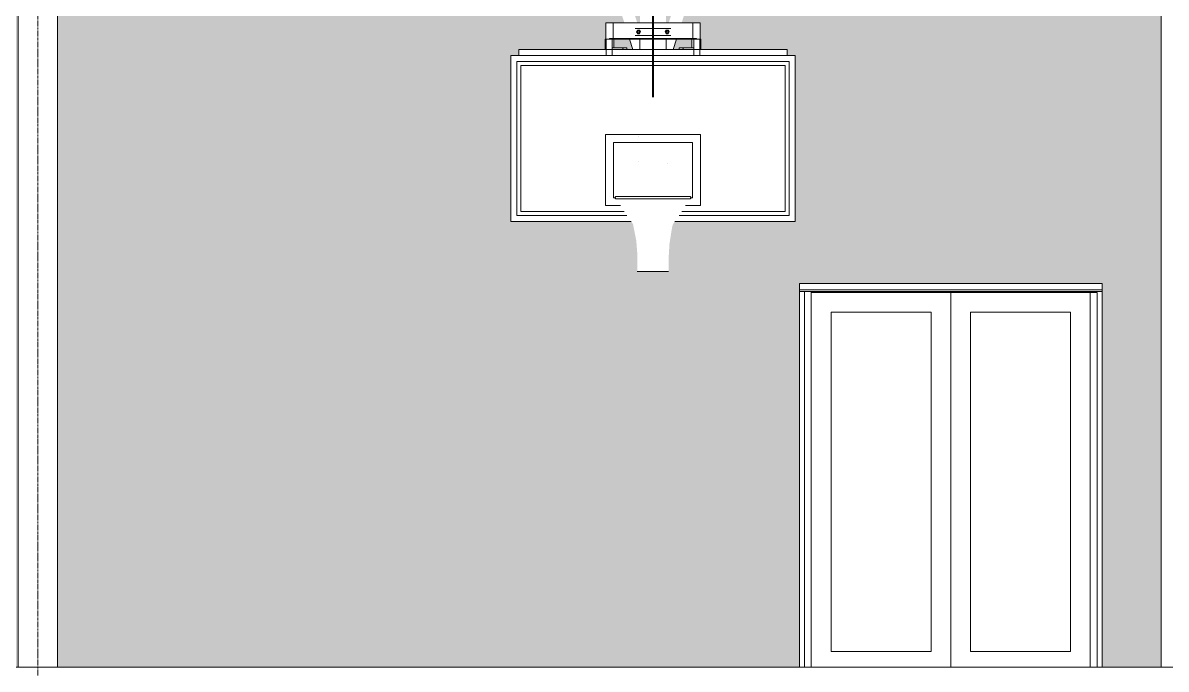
# Model space of a CAD drawing. Header units: inches. Extents: x 21386 to 98546, y -290 to 853.
# Drawn here: x 36630.6 to 36920.1, y 0.5 to 164.3 of the extents above; entities that cross this region are included whole.
import ezdxf

# ---------------------------------------------------------------- set-up
doc = ezdxf.new("R2010")
doc.units = ezdxf.units.IN
doc.header["$MEASUREMENT"] = 0
doc.linetypes.add('Grid Line 1_2_', pattern=[0.875, 0.5, -0.125, 0.125, -0.125])
for name, color, linetype, lineweight in [('A-DOOR', 31, 'Continuous', 13), ('A-FLOR', 192, 'Continuous', 13), ('A-GLAZ-CWMG', 51, 'Continuous', 13), ('A-WALL-PATT', 111, 'Continuous', 25), ('I-WALL', 2, 'Continuous', 13), ('Q-SPCQ', 91, 'Continuous', 13), ('S-BEAM', 12, 'Continuous', 13), ('S-GRID', 1, 'Continuous', 9)]:
    doc.layers.add(name, color=color, linetype=linetype, lineweight=lineweight)
pattern_1 = [(45, (-87780.87, 98.42), (-19.00703, 19.00703), []), (45, (-87780.87, 127.22), (-19.00703, 19.00703), [])]

# ---------------------------------------------------------------- blocks, each defined once
blk = doc.blocks.new('Basketball_Backstop-Performance_Sports_Systems-3103-Ceiling_Hung - 27_-0_ to 27_-11 7_8_-706978-Building Section - East_West looking South')
at = {"layer": 'Q-SPCQ', "color": 8, "lineweight": 9}
for p, q in [((-24956.74, 208.89), (-24956.74, 145.46)), ((-24956.49, 145.46), (-24956.49, 208.89)), ((-24968.54, 164.31), (-24968.54, 160.19)), ((-24968.54, 164.31), (-24966.67, 164.31)), ((-24966.67, 160.31), (-24966.67, 164.31)), ((-24956.66, 164.31), (-24966.67, 164.31)), ((-24956.66, 162.87), (-24961.11, 162.87)), ((-24960.48, 162.44), (-24960.74, 162)), ((-24959.98, 162.44), (-24960.48, 162.44)), ((-24959.73, 162), (-24959.98, 162.44)), ((-24946.54, 164.31), (-24956.56, 164.31)), ((-24952.11, 162.87), (-24956.56, 162.87)), ((-24953.23, 162.44), (-24953.49, 162)), ((-24952.73, 162.44), (-24953.23, 162.44)), ((-24952.48, 162), (-24952.73, 162.44)), ((-24946.54, 164.31), (-24946.54, 160.31)), ((-24946.54, 164.31), (-24944.67, 164.31)), ((-24944.67, 160.19), (-24944.67, 164.31)), ((-24968.73, 160.19), (-24968.73, 157.56)), ((-24968.73, 160.19), (-24968.48, 160.19)), ((-24968.48, 160.19), (-24968.48, 156)), ((-24968.48, 160.19), (-24968.36, 160.19)), ((-24968.36, 160.19), (-24967.11, 160.19)), ((-24967.61, 160.19), (-24967.61, 160.31)), ((-24956.66, 160.31), (-24967.61, 160.31)), ((-24967.11, 160.19), (-24966.98, 160.19)), ((-24967, 160.19), (-24966.73, 160.19)), ((-24966.98, 156), (-24966.98, 160.19)), ((-24966.73, 160.19), (-24966.49, 160.19)), ((-24956.66, 160.19), (-24966.49, 160.19)), ((-24966.48, 157.94), (-24966.48, 160.19)), ((-24962.54, 160.19), (-24961.71, 157.56)), ((-24961.11, 161.12), (-24956.66, 161.12)), ((-24960.74, 162), (-24960.48, 161.56)), ((-24960.48, 161.56), (-24959.98, 161.56)), ((-24959.98, 161.56), (-24959.73, 162)), ((-24959.92, 160.19), (-24959.92, 157.56)), ((-24956.56, 161.12), (-24952.11, 161.12)), ((-24945.61, 160.31), (-24956.56, 160.31)), ((-24946.72, 160.19), (-24956.56, 160.19)), ((-24953.49, 162), (-24953.23, 161.56)), ((-24953.29, 157.56), (-24953.29, 160.19)), ((-24953.23, 161.56), (-24952.73, 161.56)), ((-24952.73, 161.56), (-24952.48, 162)), ((-24950.67, 160.19), (-24951.51, 157.56)), ((-24946.73, 160.19), (-24946.73, 157.94)), ((-24946.72, 160.19), (-24946.48, 160.19)), ((-24946.48, 160.19), (-24946.21, 160.19)), ((-24946.23, 160.19), (-24946.23, 156)), ((-24946.23, 160.19), (-24946.11, 160.19)), ((-24946.11, 160.19), (-24944.86, 160.19)), ((-24945.61, 160.31), (-24945.61, 160.19)), ((-24944.86, 160.19), (-24944.73, 160.19)), ((-24944.73, 160.19), (-24944.48, 160.19)), ((-24944.73, 156), (-24944.73, 160.19)), ((-24944.48, 157.56), (-24944.48, 160.19)), ((-24990.61, 156), (-24990.61, 157.56)), ((-24990.61, 157.56), (-24956.69, 157.56)), ((-24963.23, 157.94), (-24966.98, 157.94)), ((-24966.98, 157.94), (-24966.98, 157.56)), ((-24963.23, 157.56), (-24963.23, 157.94)), ((-24956.53, 157.56), (-24922.61, 157.56)), ((-24949.98, 157.94), (-24949.98, 157.56)), ((-24946.23, 157.94), (-24949.98, 157.94)), ((-24946.23, 157.56), (-24946.23, 157.94)), ((-24922.61, 157.56), (-24922.61, 156)), ((-24956.69, 156), (-24992.61, 156)), ((-24992.61, 156), (-24992.61, 114)), ((-24991.11, 115.5), (-24991.11, 154.5)), ((-24991.11, 154.5), (-24956.69, 154.5)), ((-24956.69, 154.5), (-24991.11, 154.5)), ((-24991.11, 154.5), (-24991.11, 115.5)), ((-24956.69, 153.5), (-24990.11, 153.5)), ((-24990.11, 153.5), (-24990.11, 116.5)), ((-24990.11, 116.5), (-24990.11, 153.5)), ((-24990.11, 153.5), (-24956.69, 153.5)), ((-24920.61, 156), (-24956.53, 156)), ((-24956.53, 154.5), (-24922.11, 154.5)), ((-24922.11, 154.5), (-24956.53, 154.5)), ((-24923.11, 153.5), (-24956.53, 153.5)), ((-24956.53, 153.5), (-24923.11, 153.5)), ((-24923.11, 116.5), (-24923.11, 153.5)), ((-24923.11, 153.5), (-24923.11, 116.5)), ((-24922.11, 154.5), (-24922.11, 115.5)), ((-24922.11, 115.5), (-24922.11, 154.5)), ((-24920.61, 114), (-24920.61, 156)), ((-24968.61, 118), (-24968.61, 136)), ((-24968.61, 136), (-24944.61, 136)), ((-24944.61, 136), (-24968.61, 136)), ((-24968.61, 136), (-24968.61, 118)), ((-24946.61, 134), (-24966.61, 134)), ((-24966.61, 134), (-24966.61, 120)), ((-24966.61, 120), (-24966.61, 134)), ((-24966.61, 134), (-24946.61, 134)), ((-24960.22, 135.44), (-24960.23, 135.44)), ((-24952.99, 135.94), (-24952.98, 135.94)), ((-24946.61, 120), (-24946.61, 134)), ((-24946.61, 134), (-24946.61, 120)), ((-24944.61, 136), (-24944.61, 118)), ((-24944.61, 118), (-24944.61, 136)), ((-24960.22, 129.25), (-24960.23, 129.25)), ((-24952.99, 128.75), (-24952.98, 128.75)), ((-24966.61, 120), (-24965.99, 120)), ((-24965.99, 120), (-24966.61, 120)), ((-24961.11, 120.31), (-24959.73, 120.31)), ((-24959.86, 120.31), (-24960.11, 120.31)), ((-24960.11, 120.3), (-24960.11, 120.31)), ((-24959.73, 120.31), (-24953.48, 120.31)), ((-24953.48, 120.31), (-24952.11, 120.31)), ((-24953.11, 120.31), (-24953.36, 120.31)), ((-24953.11, 120.31), (-24953.11, 120.3)), ((-24947.22, 120), (-24946.61, 120)), ((-24946.61, 120), (-24947.22, 120)), ((-24990.11, 116.5), (-24963.92, 116.5)), ((-24963.92, 116.5), (-24990.11, 116.5)), ((-24964.8, 118), (-24968.61, 118)), ((-24968.61, 118), (-24964.8, 118)), ((-24949.29, 116.5), (-24923.11, 116.5)), ((-24923.11, 116.5), (-24949.29, 116.5)), ((-24944.61, 118), (-24948.41, 118)), ((-24948.41, 118), (-24944.61, 118)), ((-24992.61, 114), (-24962.13, 114)), ((-24963.21, 115.5), (-24991.11, 115.5)), ((-24991.11, 115.5), (-24963.21, 115.5)), ((-24951.09, 114), (-24920.61, 114)), ((-24922.11, 115.5), (-24950, 115.5)), ((-24950, 115.5), (-24922.11, 115.5)), ((-24960.61, 101.31), (-24952.66, 101.31))]:
    blk.add_line(p, q, dxfattribs=at)
at = {"layer": 'Q-SPCQ', "color": 8, "lineweight": 9, "flags": 128}
for points in [[(-24960.28, 162.24), (-24960.27, 162.25), (-24960.26, 162.25), (-24960.25, 162.25), (-24960.24, 162.25), (-24960.23, 162.25), (-24960.23, 162.25)], [(-24960.23, 162.25), (-24960.23, 162.25), (-24960.22, 162.25), (-24960.21, 162.25)], [(-24953, 162.25), (-24952.99, 162.25), (-24952.98, 162.25), (-24952.98, 162.25)], [(-24952.98, 162.25), (-24952.97, 162.25), (-24952.96, 162.25), (-24952.95, 162.25), (-24952.94, 162.25), (-24952.93, 162.25), (-24952.92, 162.24)], [(-24960.24, 161.75), (-24960.25, 161.75), (-24960.26, 161.75), (-24960.27, 161.75)], [(-24960.21, 161.75), (-24960.22, 161.75), (-24960.23, 161.75), (-24960.23, 161.75)], [(-24952.98, 161.75), (-24952.98, 161.75), (-24952.99, 161.75), (-24953.01, 161.75)], [(-24952.92, 161.76), (-24952.93, 161.76), (-24952.94, 161.75), (-24952.95, 161.75), (-24952.96, 161.75), (-24952.97, 161.75), (-24952.98, 161.75), (-24952.98, 161.75)], [(-24966.23, 120), (-24966.23, 120.01), (-24966.23, 120.02), (-24966.23, 120.04), (-24966.23, 120.05), (-24966.23, 120.06), (-24966.22, 120.07), (-24966.22, 120.09), (-24966.22, 120.1), (-24966.21, 120.11), (-24966.21, 120.12), (-24966.2, 120.13), (-24966.2, 120.14), (-24966.19, 120.16), (-24966.18, 120.17), (-24966.18, 120.18), (-24966.17, 120.19), (-24966.16, 120.2), (-24966.15, 120.21), (-24966.15, 120.22), (-24966.14, 120.22), (-24966.13, 120.23), (-24966.12, 120.24), (-24966.11, 120.25), (-24966.1, 120.26), (-24966.09, 120.26), (-24966.08, 120.27), (-24966.07, 120.28), (-24966.06, 120.28), (-24966.04, 120.29), (-24966.03, 120.29), (-24966.02, 120.3), (-24966.01, 120.3), (-24966, 120.3), (-24965.98, 120.31), (-24965.97, 120.31), (-24965.96, 120.31), (-24965.95, 120.31), (-24965.93, 120.31), (-24965.92, 120.31), (-24965.92, 120.31)], [(-24965.92, 119.69), (-24965.93, 119.69), (-24965.94, 119.69), (-24965.96, 119.69), (-24965.97, 119.69), (-24965.98, 119.69), (-24965.99, 119.7), (-24966.01, 119.7), (-24966.02, 119.7), (-24966.03, 119.71), (-24966.04, 119.71), (-24966.05, 119.72), (-24966.06, 119.72), (-24966.07, 119.73), (-24966.09, 119.74), (-24966.1, 119.74), (-24966.11, 119.75), (-24966.12, 119.76), (-24966.13, 119.77), (-24966.13, 119.77), (-24966.14, 119.78), (-24966.15, 119.79), (-24966.16, 119.8), (-24966.17, 119.81), (-24966.18, 119.82), (-24966.18, 119.83), (-24966.19, 119.84), (-24966.19, 119.85), (-24966.2, 119.86), (-24966.21, 119.88), (-24966.21, 119.89), (-24966.21, 119.9), (-24966.22, 119.91), (-24966.22, 119.92), (-24966.22, 119.93), (-24966.23, 119.95), (-24966.23, 119.96), (-24966.23, 119.97), (-24966.23, 119.98), (-24966.23, 120), (-24966.23, 120)], [(-24947.29, 120.31), (-24947.3, 120.31), (-24947.32, 120.31), (-24947.36, 120.31), (-24947.41, 120.31), (-24947.48, 120.31), (-24947.56, 120.31), (-24947.66, 120.31), (-24947.77, 120.31), (-24947.89, 120.31), (-24948.03, 120.31), (-24948.18, 120.31), (-24948.35, 120.31), (-24948.52, 120.31), (-24948.72, 120.31), (-24948.92, 120.31), (-24949.14, 120.31), (-24949.37, 120.31), (-24949.61, 120.31), (-24949.86, 120.31), (-24950.12, 120.31), (-24950.39, 120.31), (-24950.67, 120.31), (-24950.96, 120.31), (-24951.27, 120.31), (-24951.57, 120.31), (-24951.89, 120.31), (-24952.22, 120.31), (-24952.55, 120.31), (-24952.89, 120.31), (-24953.23, 120.31), (-24953.58, 120.31), (-24953.94, 120.31), (-24954.3, 120.31), (-24954.66, 120.31), (-24955.02, 120.31), (-24955.39, 120.31), (-24955.76, 120.31), (-24956.13, 120.31), (-24956.51, 120.31), (-24956.88, 120.31), (-24957.25, 120.31), (-24957.62, 120.31), (-24957.99, 120.31), (-24958.36, 120.31), (-24958.72, 120.31), (-24959.08, 120.31), (-24959.44, 120.31), (-24959.79, 120.31), (-24960.14, 120.31), (-24960.48, 120.31), (-24960.82, 120.31), (-24961.15, 120.31), (-24961.47, 120.31), (-24961.78, 120.31), (-24962.09, 120.31), (-24962.38, 120.31), (-24962.67, 120.31), (-24962.95, 120.31), (-24963.22, 120.31), (-24963.47, 120.31), (-24963.72, 120.31), (-24963.95, 120.31), (-24964.18, 120.31), (-24964.39, 120.31), (-24964.59, 120.31), (-24964.77, 120.31), (-24964.94, 120.31), (-24965.1, 120.31), (-24965.25, 120.31), (-24965.38, 120.31), (-24965.5, 120.31), (-24965.6, 120.31), (-24965.69, 120.31), (-24965.77, 120.31), (-24965.83, 120.31), (-24965.87, 120.31), (-24965.9, 120.31), (-24965.92, 120.31), (-24965.92, 120.31)], [(-24965.92, 120.31), (-24965.91, 120.31), (-24965.89, 120.31), (-24965.85, 120.31), (-24965.8, 120.31), (-24965.73, 120.31), (-24965.65, 120.31), (-24965.56, 120.31), (-24965.45, 120.31), (-24965.32, 120.31), (-24965.18, 120.31), (-24965.03, 120.31), (-24964.87, 120.31), (-24964.69, 120.31), (-24964.5, 120.31), (-24964.29, 120.31), (-24964.08, 120.31), (-24963.85, 120.31), (-24963.61, 120.31), (-24963.36, 120.31), (-24963.09, 120.31), (-24962.82, 120.31), (-24962.54, 120.31), (-24962.25, 120.31), (-24961.95, 120.31), (-24961.64, 120.31), (-24961.32, 120.31), (-24961, 120.31), (-24960.66, 120.31), (-24960.33, 120.31), (-24959.98, 120.31), (-24959.63, 120.31), (-24959.28, 120.31), (-24958.92, 120.31), (-24958.56, 120.31), (-24958.19, 120.31), (-24957.82, 120.31), (-24957.45, 120.31), (-24957.08, 120.31), (-24956.71, 120.31), (-24956.33, 120.31), (-24955.96, 120.31), (-24955.59, 120.31), (-24955.22, 120.31), (-24954.86, 120.31), (-24954.49, 120.31), (-24954.13, 120.31), (-24953.77, 120.31), (-24953.42, 120.31), (-24953.07, 120.31), (-24952.73, 120.31), (-24952.4, 120.31), (-24952.07, 120.31), (-24951.75, 120.31), (-24951.43, 120.31), (-24951.13, 120.31), (-24950.83, 120.31), (-24950.54, 120.31), (-24950.26, 120.31), (-24950, 120.31), (-24949.74, 120.31), (-24949.49, 120.31), (-24949.26, 120.31), (-24949.04, 120.31), (-24948.83, 120.31), (-24948.63, 120.31), (-24948.44, 120.31), (-24948.27, 120.31), (-24948.11, 120.31), (-24947.96, 120.31), (-24947.83, 120.31), (-24947.71, 120.31), (-24947.61, 120.31), (-24947.52, 120.31), (-24947.45, 120.31), (-24947.39, 120.31), (-24947.34, 120.31), (-24947.31, 120.31), (-24947.3, 120.31), (-24947.29, 120.31)], [(-24965.92, 119.69), (-24965.91, 119.69), (-24965.89, 119.69), (-24965.85, 119.69), (-24965.8, 119.69), (-24965.73, 119.69), (-24965.65, 119.69), (-24965.56, 119.69), (-24965.45, 119.69), (-24965.32, 119.69), (-24965.18, 119.69), (-24965.03, 119.69), (-24964.87, 119.69), (-24964.69, 119.69), (-24964.5, 119.69), (-24964.29, 119.69), (-24964.08, 119.69), (-24963.85, 119.69), (-24963.61, 119.69), (-24963.36, 119.69), (-24963.09, 119.69), (-24962.82, 119.69), (-24962.54, 119.69), (-24962.25, 119.69), (-24961.95, 119.69), (-24961.64, 119.69), (-24961.32, 119.69), (-24961, 119.69), (-24960.66, 119.69), (-24960.33, 119.69), (-24959.98, 119.69), (-24959.63, 119.69), (-24959.28, 119.69), (-24958.92, 119.69), (-24958.56, 119.69), (-24958.19, 119.69), (-24957.82, 119.69), (-24957.45, 119.69), (-24957.08, 119.69), (-24956.71, 119.69), (-24956.33, 119.69), (-24955.96, 119.69), (-24955.59, 119.69), (-24955.22, 119.69), (-24954.86, 119.69), (-24954.49, 119.69), (-24954.13, 119.69), (-24953.77, 119.69), (-24953.42, 119.69), (-24953.07, 119.69), (-24952.73, 119.69), (-24952.4, 119.69), (-24952.07, 119.69), (-24951.75, 119.69), (-24951.43, 119.69), (-24951.13, 119.69), (-24950.83, 119.69), (-24950.54, 119.69), (-24950.26, 119.69), (-24950, 119.69), (-24949.74, 119.69), (-24949.49, 119.69), (-24949.26, 119.69), (-24949.04, 119.69), (-24948.83, 119.69), (-24948.63, 119.69), (-24948.44, 119.69), (-24948.27, 119.69), (-24948.11, 119.69), (-24947.96, 119.69), (-24947.83, 119.69), (-24947.71, 119.69), (-24947.61, 119.69), (-24947.52, 119.69), (-24947.45, 119.69), (-24947.39, 119.69), (-24947.34, 119.69), (-24947.31, 119.69), (-24947.3, 119.69), (-24947.29, 119.69)], [(-24965.69, 119.69), (-24965.77, 119.69), (-24965.83, 119.69), (-24965.87, 119.69), (-24965.9, 119.69), (-24965.92, 119.69), (-24965.92, 119.69)], [(-24947.29, 119.69), (-24947.3, 119.69), (-24947.32, 119.69), (-24947.36, 119.69), (-24947.41, 119.69), (-24947.48, 119.69), (-24947.56, 119.69)], [(-24947.29, 120.31), (-24947.28, 120.31), (-24947.27, 120.31), (-24947.26, 120.31), (-24947.24, 120.31), (-24947.23, 120.31), (-24947.22, 120.3), (-24947.21, 120.3), (-24947.2, 120.3), (-24947.18, 120.29), (-24947.17, 120.29), (-24947.16, 120.28), (-24947.15, 120.28), (-24947.14, 120.27), (-24947.13, 120.26), (-24947.12, 120.26), (-24947.11, 120.25), (-24947.1, 120.24), (-24947.09, 120.23), (-24947.08, 120.23), (-24947.07, 120.22), (-24947.06, 120.21), (-24947.05, 120.2), (-24947.05, 120.19), (-24947.04, 120.18), (-24947.03, 120.17), (-24947.02, 120.16), (-24947.02, 120.15), (-24947.01, 120.14), (-24947.01, 120.12), (-24947, 120.11), (-24947, 120.1), (-24946.99, 120.09), (-24946.99, 120.08), (-24946.99, 120.07), (-24946.99, 120.05), (-24946.98, 120.04), (-24946.98, 120.03), (-24946.98, 120.02), (-24946.98, 120), (-24946.98, 120)], [(-24946.98, 120), (-24946.98, 119.99), (-24946.98, 119.98), (-24946.98, 119.96), (-24946.99, 119.95), (-24946.99, 119.94), (-24946.99, 119.93), (-24946.99, 119.91), (-24947, 119.9), (-24947, 119.89), (-24947.01, 119.88), (-24947.01, 119.87), (-24947.02, 119.86), (-24947.02, 119.84), (-24947.03, 119.83), (-24947.04, 119.82), (-24947.04, 119.81), (-24947.05, 119.8), (-24947.06, 119.79), (-24947.07, 119.78), (-24947.08, 119.78), (-24947.09, 119.77), (-24947.09, 119.76), (-24947.1, 119.75), (-24947.11, 119.74), (-24947.13, 119.74), (-24947.14, 119.73), (-24947.15, 119.72), (-24947.16, 119.72), (-24947.17, 119.71), (-24947.18, 119.71), (-24947.19, 119.7), (-24947.2, 119.7), (-24947.22, 119.7), (-24947.23, 119.69), (-24947.24, 119.69), (-24947.25, 119.69), (-24947.27, 119.69), (-24947.28, 119.69), (-24947.29, 119.69), (-24947.29, 119.69)]]:
    blk.add_lwpolyline(points, dxfattribs=at)
at = {"layer": 'Q-SPCQ', "color": 8, "lineweight": 9}
for centre, radius, start, end in [((-24960.23, 162), 0.25, 0, 180), ((-24960.23, 162), 0.25, 120, 165), ((-24960.23, 162), 0.25, 90, 105), ((-24960.23, 162), 0.25, 0, 90), ((-24952.98, 162), 0.25, 0, 180), ((-24952.98, 162), 0.25, 150, 210), ((-24952.98, 162), 0.25, 90, 135), ((-24952.98, 162), 0.25, 60, 90), ((-24952.98, 162), 0.25, 315, 30), ((-24960.23, 162), 0.25, 180, 0), ((-24952.98, 162), 0.25, 180, 0), ((-24952.98, 162), 0.25, 240, 270), ((-24952.98, 162), 0.25, 270, 300), ((-24964.26, 157.47), 0.219, 30, 150), ((-24948.95, 157.47), 0.219, 30, 150)]:
    blk.add_arc(centre, radius, start, end, dxfattribs=at)
blk = doc.blocks.new('Girt_C - 10_D-1260059-Building Section - East_West looking South')
at = {"layer": 'S-BEAM', "color": 8, "lineweight": 9}
for p, q in [((-24919.52, 96.68), (-24842.89, 96.68)), ((-24919.52, 96.2), (-24842.89, 96.2))]:
    blk.add_line(p, q, dxfattribs=at)
blk = doc.blocks.new('columns and girder2 - one-V209-Building Section - East_West looking South')
at = {"layer": 'S-BEAM', "lineweight": 9}
h = blk.add_hatch(dxfattribs=at)
h.set_pattern_fill('FP_55', color=8, style=0, pattern_type=2)
h.set_pattern_definition(pattern_1)
h.paths.add_polyline_path([(-25117.39, 304.78), (-25107.39, 304.78), (-25107.39, 306.3), (-25117.39, 306.3)], flags=0)
h.paths.add_polyline_path([(-25107.39, 339.12), (-25107.39, 340.62), (-25117.39, 340.62), (-25117.39, 339.12)], flags=0)
h = blk.add_hatch(dxfattribs=at)
h.set_pattern_fill('FP_55', color=8, style=0, pattern_type=2)
h.set_pattern_definition(pattern_1)
h.paths.add_polyline_path([(-25113.02, 306.3), (-25111.77, 306.3), (-25111.77, 339.12), (-25113.02, 339.12), (-25113.02, 310.79)], flags=0)
at = {"layer": 'S-BEAM', "color": 7}
for p, q in [((-25107.39, 340.62), (-25117.39, 340.62)), ((-25117.39, 340.62), (-25117.39, 339.12)), ((-25117.39, 339.12), (-25107.39, 339.12)), ((-25111.77, 339.12), (-25113.02, 339.12)), ((-25113.02, 339.12), (-25113.02, 306.3)), ((-25111.77, 306.3), (-25111.77, 339.12)), ((-25107.39, 339.12), (-25107.39, 340.62)), ((-25107.39, 306.3), (-25117.39, 306.3)), ((-25117.39, 306.3), (-25117.39, 304.78)), ((-25117.39, 304.78), (-25107.39, 304.78)), ((-25113.02, 306.3), (-25111.77, 306.3)), ((-25107.39, 304.78), (-25107.39, 306.3))]:
    blk.add_line(p, q, dxfattribs=at)
at = {"layer": 'S-BEAM', "color": 8, "lineweight": 9}
for p, q in [((-25117.39, 336.72), (-25117.39, 339.12)), ((-25107.39, 339.12), (-25107.39, 336.72)), ((-25118.39, 292.37), (-25118.39, 337.89)), ((-25106.39, 337.89), (-25106.39, 292.37)), ((-25117.39, 294.85), (-25117.39, 304.78)), ((-25107.39, 304.78), (-25107.39, 294.85)), ((-25117.39, 294.85), (-25107.39, 294.85)), ((-25118.39, 292.37), (-25106.39, 292.37)), ((-25117.39, 1), (-25117.39, 292.37)), ((-25107.39, 292.37), (-25107.39, 1))]:
    blk.add_line(p, q, dxfattribs=at)
blk = doc.blocks.new('columns and girder2 - one-V210-Building Section - East_West looking South')
at = {"layer": 'S-BEAM', "lineweight": 9}
h = blk.add_hatch(dxfattribs=at)
h.set_pattern_fill('FP_55', color=8, style=0, pattern_type=2)
h.set_pattern_definition(pattern_1)
h.paths.add_polyline_path([(-24823.52, 306.3), (-24822.27, 306.3), (-24822.27, 339.12), (-24823.52, 339.12), (-24823.52, 310.79)], flags=0)
at = {"layer": 'S-BEAM', "color": 7}
for p, q in [((-24817.89, 340.62), (-24827.89, 340.62)), ((-24827.89, 340.62), (-24827.89, 339.12)), ((-24827.89, 339.12), (-24817.89, 339.12)), ((-24822.27, 339.12), (-24823.52, 339.12)), ((-24823.52, 339.12), (-24823.52, 306.3)), ((-24822.27, 306.3), (-24822.27, 339.12)), ((-24817.89, 339.12), (-24817.89, 340.62)), ((-24817.89, 306.3), (-24827.89, 306.3)), ((-24827.89, 306.3), (-24827.89, 304.78)), ((-24827.89, 304.78), (-24817.89, 304.78)), ((-24823.52, 306.3), (-24822.27, 306.3)), ((-24817.89, 304.78), (-24817.89, 306.3))]:
    blk.add_line(p, q, dxfattribs=at)
at = {"layer": 'S-BEAM', "color": 8, "lineweight": 9}
for p, q in [((-24827.89, 336.72), (-24827.89, 339.12)), ((-24817.89, 339.12), (-24817.89, 336.72)), ((-24828.89, 292.37), (-24828.89, 337.89)), ((-24816.89, 337.89), (-24816.89, 292.37)), ((-24827.89, 294.85), (-24827.89, 304.78)), ((-24817.89, 304.78), (-24817.89, 294.85)), ((-24827.89, 294.85), (-24817.89, 294.85)), ((-24828.89, 292.37), (-24816.89, 292.37)), ((-24827.89, 1), (-24827.89, 292.37)), ((-24817.89, 292.37), (-24817.89, 1))]:
    blk.add_line(p, q, dxfattribs=at)
blk = doc.blocks.new('Door_Single_Storefront - one-1371410-Building Section - East_West looking South')
at = {"layer": 'A-DOOR', "color": 8, "lineweight": 9}
for p, q in [((-24845.89, 96), (-24881.2, 96)), ((-24881.2, 96), (-24881.2, 1)), ((-24876.2, 5), (-24876.2, 91)), ((-24876.2, 91), (-24850.89, 91)), ((-24850.89, 91), (-24850.89, 5)), ((-24850.89, 5), (-24876.2, 5))]:
    blk.add_line(p, q, dxfattribs=at)
blk = doc.blocks.new('Rectangular Mullion - Interior 1_75_ x 4_5_-1318268-Building Section - East_West looking South')
at = {"layer": 'A-GLAZ-CWMG', "color": 8, "lineweight": 9}
for p, q in [((-24918.27, 96.2), (-24918.27, 1)), ((-24916.52, 96.2), (-24916.52, 1))]:
    blk.add_line(p, q, dxfattribs=at)
blk = doc.blocks.new('Rectangular Mullion - Interior 1_75_ x 4_5_-1318283-Building Section - East_West looking South')
at = {"layer": 'A-GLAZ-CWMG', "color": 8, "lineweight": 9}
for p, q in [((-24845.89, 96), (-24844.14, 96)), ((-24845.89, 1), (-24845.89, 96)), ((-24844.14, 1), (-24844.14, 96))]:
    blk.add_line(p, q, dxfattribs=at)
blk = doc.blocks.new('Door_Single_Storefront - one-1371411-Building Section - East_West looking South')
at = {"layer": 'A-DOOR', "color": 8, "lineweight": 9}
for p, q in [((-24881.2, 96), (-24916.52, 96)), ((-24881.2, 1), (-24881.2, 96)), ((-24911.52, 5), (-24911.52, 91)), ((-24911.52, 91), (-24886.2, 91)), ((-24886.2, 91), (-24886.2, 5)), ((-24886.2, 5), (-24911.52, 5))]:
    blk.add_line(p, q, dxfattribs=at)

msp = doc.modelspace()

# ---------------------------------------------------------------- hatches: boundary and pattern name
at = {"layer": 'A-WALL-PATT', "lineweight": 9}
h = msp.add_hatch(dxfattribs=at)
h.set_pattern_fill('FP_47', color=8, style=0, pattern_type=2)
h.set_pattern_definition([(90, (-86666.32, -1108), (-193, -193), [48, -145]), (180, (-86666.32, -1108), (-2e-14, -193), [96.25, -96.75]), (270, (-86762.57, -1060), (-193, -193), [48, -145]), (180, (-86666.32, -1060), (-2e-14, -193), [96.25, -96.75]), (270, (-86762.82, -1060), (-193, -193), [48, -145]), (180, (-86762.82, -1060), (-2e-14, -193), [96.25, -96.75]), (90, (-86859.07, -1108), (-193, -193), [48, -145]), (180, (-86762.82, -1108), (-2e-14, -193), [96.25, -96.75]), (90, (-86714.32, -1059.75), (-193, -193), [48, -145]), (180, (-86666.07, -1059.75), (-2e-14, -193), [48.25, -144.75]), (180, (-86666.07, -1011.75), (-2e-14, -193), [48.25, -144.75]), (90, (-86810.82, -1059.75), (-193, -193), [48, -145]), (180, (-86714.57, -1059.75), (-2e-14, -193), [96.25, -96.75]), (270, (-86714.57, -1011.75), (-193, -193), [48, -145]), (180, (-86714.57, -1011.75), (-2e-14, -193), [96.25, -96.75]), (180, (-86811.07, -1059.75), (-2e-14, -193), [48, -145]), (270, (-86811.07, -1011.75), (-193, -193), [48, -145]), (180, (-86811.07, -1011.75), (-2e-14, -193), [48, -145]), (90, (-86666.32, -1011.5), (-193, -193), [48, -145]), (180, (-86666.32, -1011.5), (-2e-14, -193), [96.25, -96.75]), (270, (-86762.57, -963.5), (-193, -193), [48, -145]), (180, (-86666.32, -963.5), (-2e-14, -193), [96.25, -96.75]), (270, (-86762.82, -963.5), (-193, -193), [48, -145]), (180, (-86762.82, -963.5), (-2e-14, -193), [96.25, -96.75]), (270, (-86859.07, -963.5), (-193, -193), [48, -145]), (180, (-86762.82, -1011.5), (-2e-14, -193), [96.25, -96.75]), (90, (-86714.32, -963.25), (-193, -193), [48, -145]), (180, (-86666.07, -963.25), (-2e-14, -193), [48.25, -144.75]), (180, (-86666.07, -915.25), (-2e-14, -193), [48.25, -144.75]), (90, (-86810.82, -963.25), (-193, -193), [48, -145]), (180, (-86714.57, -963.25), (-2e-14, -193), [96.25, -96.75]), (270, (-86714.57, -915.25), (-193, -193), [48, -145]), (180, (-86714.57, -915.25), (-2e-14, -193), [96.25, -96.75]), (180, (-86811.07, -963.25), (-2e-14, -193), [48, -145]), (270, (-86811.07, -915.25), (-193, -193), [48, -145]), (180, (-86811.07, -915.25), (-2e-14, -193), [48, -145])])
h.paths.add_polyline_path([(37002.22, 1), (37116.79, 1), (37116.79, 98.25), (37122.16, 98.27), (37068.66, 156.31), (36928.91, 4.69), (36928.91, 1), (36999.14, 1)], flags=0)
h.paths.add_polyline_path([(36825.26, 1), (36827.29, 1), (36827.29, 98.25), (36903.91, 98.25), (36903.91, 1), (36918.91, 1), (36918.91, 176), (36801.18, 176), (36797.45, 164.31), (36802.14, 164.31), (36802.2, 160.19), (36802.32, 160.19), (36802.32, 157.56), (36824.2, 157.56), (36824.2, 156), (36826.2, 156), (36826.2, 114), (36795.67, 113.93), (36795.18, 113.11), (36795.03, 112.5), (36794.36, 108.24), (36794.14, 104.39), (36794.12, 101.31), (36786.2, 101.31), (36786.23, 105.72), (36785.97, 109.05), (36785.14, 113.3), (36784.63, 114), (36754.2, 114.02), (36754.2, 156), (36756.2, 156), (36756.2, 157.56), (36778.07, 157.56), (36778.15, 160.19), (36778.26, 160.19), (36778.32, 164.31), (36782.95, 164.31), (36779.22, 176), (36639.41, 176), (36639.41, 1), (36786.63, 1)], flags=0)
h.paths.add_polyline_path([(36628.04, 1), (36629.41, 1), (36629.41, 176), (36349.91, 176), (36349.91, 1), (36586.04, 1), (36586.04, 98.25), (36628.04, 98.25), (36628.04, 76.43)], flags=0)
h.paths.add_polyline_path([(36339.91, 1), (36339.91, 176), (36135.61, 176), (36131.88, 164.31), (36136.57, 164.31), (36136.63, 160.19), (36136.76, 160.19), (36136.76, 157.56), (36158.63, 157.56), (36158.63, 156), (36160.63, 156), (36160.63, 114), (36130.11, 113.93), (36129.59, 113.35), (36129.54, 113.28), (36128.71, 107.11), (36128.57, 104.39), (36128.56, 101.31), (36120.63, 101.31), (36120.66, 105.72), (36120.4, 109.05), (36119.56, 113.43), (36119.39, 113.58), (36119.08, 114), (36088.63, 114), (36088.63, 156), (36090.63, 156), (36090.63, 157.56), (36112.51, 157.56), (36112.58, 160.19), (36112.69, 160.19), (36112.76, 164.31), (36117.38, 164.31), (36113.65, 176), (36060.41, 176), (36060.41, 1), (36184.04, 1), (36184.04, 98.25), (36264.54, 98.25), (36264.54, 1), (36315.64, 1)], flags=0)
h.paths.add_polyline_path([(36007.29, 1), (36050.41, 1), (36050.41, 176), (35770.91, 176), (35770.91, 146.5), (36007.29, 146.5), (36007.29, 76.43)], flags=0)
h.paths.add_polyline_path([(36928.91, 6.16), (37067.95, 157.1), (37050.51, 176), (36928.91, 176), (36928.91, 6.18)], flags=0)
h.paths.add_polyline_path([(38947.41, 98.25), (38947.41, 176), (38665.91, 176), (38665.91, 98.25), (38944.83, 98.25)], flags=0)
h.paths.add_polyline_path([(38076.91, 98.25), (38076.91, 176), (37797.41, 176), (37797.41, 98.25), (38049.96, 98.25)], flags=0)
h.paths.add_polyline_path([(38086.91, 98.25), (38171.79, 98.25), (38225.98, 157.05), (38208.51, 176), (38086.91, 176), (38086.91, 115.49)], flags=0)
h.paths.add_polyline_path([(38188.16, 98.25), (38280.16, 98.27), (38226.66, 156.31), (38173.15, 98.25), (38188.16, 98.25)], flags=0)
h.paths.add_polyline_path([(37787.41, 98.25), (37787.41, 176), (37507.91, 176), (37507.91, 98.25), (37769.22, 98.25)], flags=0)
h.paths.add_polyline_path([(37497.91, 98.25), (37497.91, 176), (37218.41, 176), (37218.41, 98.25), (37488.48, 98.25)], flags=0)
h.paths.add_polyline_path([(38330.71, 98.25), (38366.41, 98.25), (38366.41, 176), (38244.81, 176), (38227.38, 157.02), (38281.53, 98.25), (38295.61, 98.25)], flags=0)
h.paths.add_polyline_path([(38376.41, 98.25), (38655.91, 98.25), (38655.91, 176), (38376.41, 176), (38376.41, 115.49)], flags=0)
h.paths.add_polyline_path([(37172.65, 98.25), (37208.41, 98.25), (37208.41, 176), (37086.81, 176), (37069.38, 157.02), (37123.53, 98.25), (37137.55, 98.25)], flags=0)
h.paths.add_polyline_path([(38955.41, 146.25), (38955.42, 146.25), (38955.41, 149.67)], flags=0)
h.paths.add_polyline_path([(35475.3, 146.5), (35475.24, 148.06), (35474.77, 148.46), (35474.84, 148.54), (35475.41, 148.06), (35475.41, 176), (35472.17, 176), (35472.17, 146.5), (35473.3, 146.5), (35473.3, 148.14), (35472.77, 148.59), (35472.84, 148.67), (35473.41, 148.14), (35473.41, 146.5), (35474.84, 146.5)], flags=0)
h.paths.add_polyline_path([(35672.43, 146.5), (35760.91, 146.5), (35760.91, 176), (35483.41, 176), (35483.41, 146.5), (35663.66, 146.5)], flags=0)
h.paths.add_polyline_path([(36798.01, 157.56), (36798.01, 157.62), (36797.74, 157.72), (36797.74, 157.66), (36797.74, 157.56), (36797.96, 157.56)], flags=0)
h.paths.add_polyline_path([(36117.03, 157.56), (36117.13, 157.62), (36117.13, 157.71), (36116.92, 157.56)], flags=0)
h.paths.add_polyline_path([(36782.6, 157.56), (36782.7, 157.62), (36782.7, 157.71), (36782.48, 157.56)], flags=0)
h.paths.add_polyline_path([(36118.01, 157.56), (36119.51, 157.62), (36118.69, 160.19), (36114.76, 160.19), (36114.76, 157.94), (36118.01, 157.94), (36118.01, 157.58)], flags=0)
h.paths.add_polyline_path([(36796.82, 157.56), (36796.82, 157.94), (36800.07, 157.94), (36800.07, 160.19), (36796.13, 160.19), (36795.3, 157.56), (36795.4, 157.56)], flags=0)
h.paths.add_polyline_path([(36783.57, 157.56), (36785.08, 157.62), (36784.26, 160.19), (36780.32, 160.19), (36780.32, 157.94), (36783.57, 157.94), (36783.57, 157.58)], flags=0)
h.paths.add_polyline_path([(36131.26, 157.94), (36132.13, 157.62), (36132.18, 157.56), (36132.44, 157.62), (36132.18, 157.72), (36132.07, 157.75)], flags=0)
h.paths.add_polyline_path([(36129.73, 157.56), (36131.26, 157.62), (36131.26, 157.94), (36134.51, 157.94), (36134.51, 160.19), (36130.57, 160.19), (36129.73, 157.58)], flags=0)
h.paths.add_polyline_path([(38226.66, 157.79), (38243.36, 176), (38209.88, 176), (38226.47, 158)], flags=0)
h.paths.add_polyline_path([(37068.66, 157.79), (37085.36, 176), (37051.88, 176), (37068.47, 158)], flags=0)
h.paths.add_polyline_path([(36786.63, 164.31), (36786.89, 164.31), (36786.89, 176), (36782.49, 176), (36786.22, 164.31)], flags=0)
h.paths.add_polyline_path([(36794.18, 164.31), (36797.91, 176), (36793.51, 176), (36793.51, 164.31)], flags=0)
h.paths.add_polyline_path([(36120.65, 164.31), (36121.32, 164.31), (36121.32, 176), (36116.92, 176), (36120.65, 164.31)], flags=0)
h.paths.add_polyline_path([(36128.61, 164.31), (36132.34, 176), (36127.94, 176), (36127.94, 164.31)], flags=0)

# ---------------------------------------------------------------- linework, layer by layer
at = {"layer": 'A-FLOR', "color": 7}
msp.add_line((37151.95, 1), (35765.98, 1), dxfattribs=at)
at = {"layer": 'I-WALL', "color": 8, "lineweight": 9}
for p, q in [((36827.29, 1), (36827.29, 98.25)), ((36827.29, 98.25), (36903.91, 98.25)), ((36903.91, 98.25), (36903.91, 1))]:
    msp.add_line(p, q, dxfattribs=at)
at = {"layer": 'S-GRID', "linetype": 'Grid Line 1_2_'}
msp.add_line((36634.41, -273.16), (36634.41, 671.89), dxfattribs=at)
msp.add_line((36634.41, -273.16), (36634.41, 671.89), dxfattribs=at)

# ---------------------------------------------------------------- block references
at = {"layer": 'A-DOOR', "color": 8, "lineweight": 9}
for name in ['Door_Single_Storefront - one-1371411-Building Section - East_West looking South', 'Door_Single_Storefront - one-1371410-Building Section - East_West looking South']:
    msp.add_blockref(name, (61746.8, 0), dxfattribs=at)
at = {"layer": 'A-GLAZ-CWMG', "color": 8, "lineweight": 9}
for name in ['Rectangular Mullion - Interior 1_75_ x 4_5_-1318268-Building Section - East_West looking South', 'Rectangular Mullion - Interior 1_75_ x 4_5_-1318283-Building Section - East_West looking South']:
    msp.add_blockref(name, (61746.8, 0), dxfattribs=at)
at = {"layer": 'Q-SPCQ', "color": 8, "lineweight": 9}
msp.add_blockref('Basketball_Backstop-Performance_Sports_Systems-3103-Ceiling_Hung - 27_-0_ to 27_-11 7_8_-706978-Building Section - East_West looking South', (61746.8, 0), dxfattribs=at)
at = {"layer": 'S-BEAM', "color": 8, "lineweight": 9}
for name in ['columns and girder2 - one-V209-Building Section - East_West looking South', 'columns and girder2 - one-V210-Building Section - East_West looking South', 'Girt_C - 10_D-1260059-Building Section - East_West looking South']:
    msp.add_blockref(name, (61746.8, 0), dxfattribs=at)

doc.saveas('drawing.dxf')
